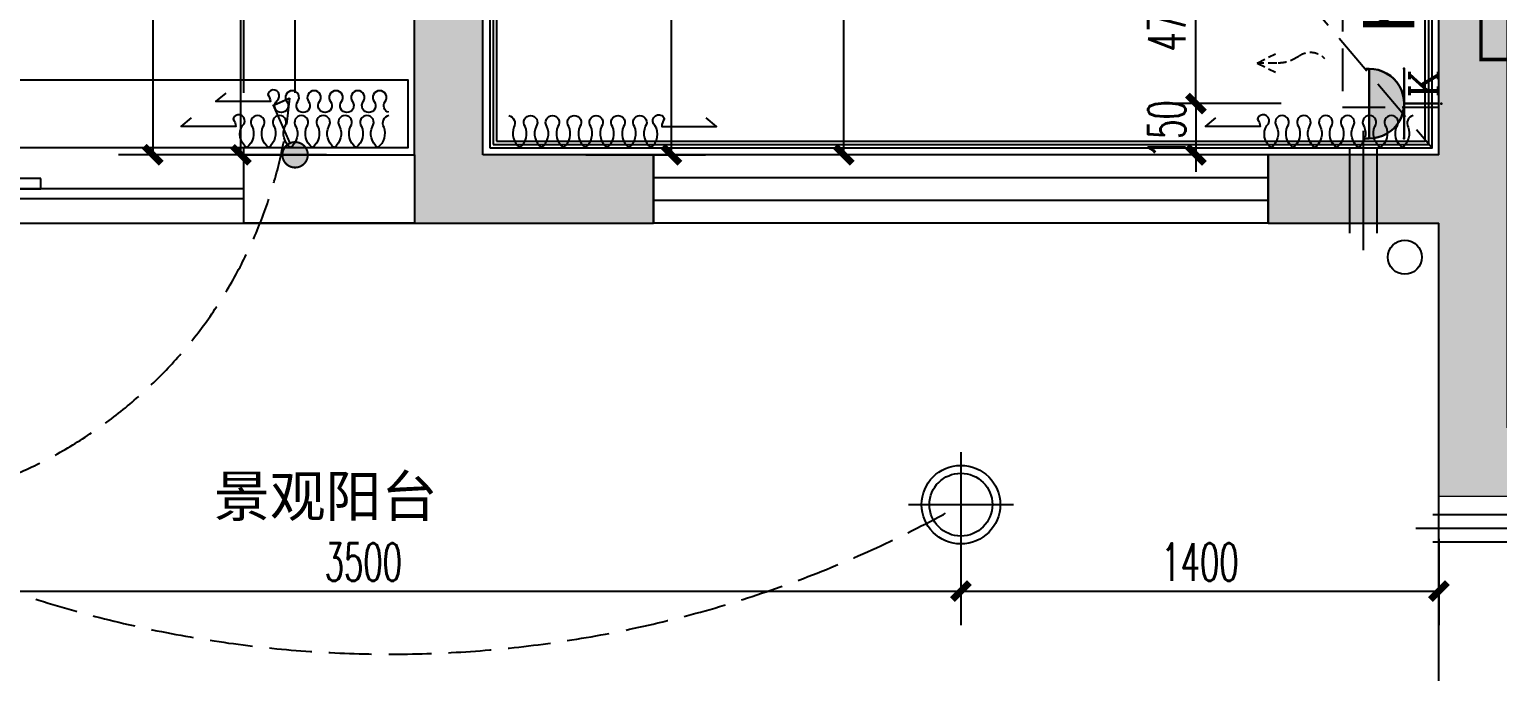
# Model space of a CAD drawing. Extents: x 184967 to 628822, y -100826 to 121332.
# Drawn here: x 398377 to 402677, y 34459 to 36341 of the extents above; entities that cross this region are included whole.
import ezdxf
from ezdxf.enums import TextEntityAlignment as Align

# ---------------------------------------------------------------- set-up
doc = ezdxf.new("R2010")
doc.units = 0
doc.header["$MEASUREMENT"] = 0
for name, pattern in [('__DASH', [0.35, 0.25, -0.1]), ('DASH', [0.35, 0.25, -0.1]), ('HIDDEN', [0.375, 0.25, -0.125])]:
    doc.linetypes.add(name, pattern=pattern)
for name, color, linetype, lineweight in [('4#6#-col-2F~31F$0$COLU', 7, 'Continuous', 0), ('4#6#-col-2F~31F$0$COLU_HATCH', 251, 'Continuous', 0), ('E-插座', 60, 'Continuous', 30)]:
    doc.layers.add(name, color=color, linetype=linetype, lineweight=lineweight)
for name, color, linetype in [('E-空调', 51, 'Continuous'), ('E02-灯具开关连线', 6, 'Continuous'), ('KT', 8, 'DASH'), ('P11-平面门扇', 47, 'Continuous'), ('P13-文字说明', 52, 'Continuous'), ('T-灯具尺寸', 55, 'Continuous'), ('T01-窗帘', 250, 'Continuous'), ('T03-天花造型', 30, 'Continuous'), ('T05-天花灯具', 51, 'Continuous'), ('VPIPE-凝结', 150, 'TG_N'), ('WALL', 145, 'Continuous'), ('WINDOW', 141, 'Continuous'), ('栏杆', 4, 'Continuous')]:
    doc.layers.add(name, color=color, linetype=linetype)
doc.styles.add('_TCH_LABEL', font='COMPLEX', dxfattribs={"bigfont": 'GBCBIG'})
doc.styles.add('TG_LINETYPE', font='GBXWXT', dxfattribs={"width": 0.7, "height": 3, "bigfont": 'GBCBIG'})
doc.styles.add('尺寸标注', font='txt.shx', dxfattribs={"width": 0.6, "height": 110})
doc.styles.add('文字标注', font='')
doc.styles.get('文字标注').set_extended_font_data('SimSun')
doc.linetypes.add('TG_N', pattern='A,3,-0.34,["N",TG_LINETYPE,S=0.1,R=0,X=-0.23,Y=-0.08],0', length=3.34)
doc.dimstyles.new('1-50', dxfattribs={"dimscale": 50, "dimtxt": 110, "dimasz": 1, "dimexe": 2, "dimexo": 2, "dimgap": 0.6, "dimtad": 1, "dimdec": 0, "dimrnd": 5, "dimtxsty": '尺寸标注', "dimblk": 'ARCHTICK', "dimcen": 2.5, "dimclrd": 251, "dimclre": 251, "dimclrt": 50, "dimadec": 0, "dimazin": 0, "dimtfac": 1, "dimtdec": 0, "dimtix": 1, "dimtmove": 2, "dimatfit": 3, "dimldrblk": 'DOT', "dimfxl": 0, "dimarcsym": 0})

# ---------------------------------------------------------------- blocks, each defined once
blk = doc.blocks.new('_ArchTick')
at = {"color": 0, "linetype": 'ByBlock', "const_width": 0.4}
blk.add_lwpolyline([(-0.5, -0.5), (0.5, 0.5)], dxfattribs=at)
blk = doc.blocks.new('*D934')
at = {"layer": 'Defpoints', "color": 0, "transparency": 16777216}
for p in [(399699, 37698.7), (399705.5, 35973.7), (400257.3, 35973.7)]:
    blk.add_point(p, dxfattribs=at)
at = {"layer": 'E-插座', "color": 251, "lineweight": -2, "transparency": 16777216}
for p, q in [((400007.3, 37698.7), (400357.3, 37698.7)), ((400257.3, 37698.7), (400257.3, 35973.7)), ((400007.3, 35973.7), (400357.3, 35973.7))]:
    blk.add_line(p, q, dxfattribs=at)
at = {"layer": 'E-插座', "color": 251, "lineweight": -2, "transparency": 16777216, "xscale": 50, "yscale": 50, "zscale": 50}
for p, rotation in [((400257.3, 37698.7), 90), ((400257.3, 35973.7), 270)]:
    blk.add_blockref('_ArchTick', p, dxfattribs=dict(at, rotation=rotation))
at = {"layer": 'E-插座', "color": 50, "transparency": 16777216, "insert": (400172.3, 36836.2), "char_height": 110, "attachment_point": 5, "rotation": 90, "style": '尺寸标注'}
blk.add_mtext('1725', dxfattribs=at)
blk = doc.blocks.new('_Dot')
at = {"color": 0, "linetype": 'ByBlock', "lineweight": -2}
blk.add_line((-0.5, 0), (-1, 0), dxfattribs=at)
at = {"color": 0, "linetype": 'ByBlock', "const_width": 0.5}
blk.add_lwpolyline([(-0.25, 0, 1), (0.25, 0, 1)], format="xyb", close=True, dxfattribs=at)
blk = doc.blocks.new('*U913')
h = blk.add_hatch(color=256)
edge = h.paths.add_edge_path()
edge.add_ellipse((117.7, 211), major_axis=(72.3, 72.3), ratio=1, start_angle=135, end_angle=224.9997)
edge.add_line((117.7, 108.8), (117.7, 108.8))
edge.add_ellipse((117.7, 211), major_axis=(72.3, 72.3), ratio=1, start_angle=225.0003, end_angle=315)
edge.add_line((219.9, 211), (15.5, 211))
for p, q in [((15.5, 221.2), (15.5, 211)), ((219.9, 221.2), (219.9, 211)), ((219.9, 211), (15.5, 211)), ((15.5, 108.8), (219.9, 108.8)), ((117.7, 108.8), (117.7, 6.5))]:
    blk.add_line(p, q)
at = {"extrusion": (0, 0, -1)}
blk.add_ellipse((117.7, 211), major_axis=(72.3, 72.3), ratio=1, start_param=0.785398, end_param=3.926991, dxfattribs=at)
for p in [(15.5, 108.8), (219.9, 108.8), (117.7, 0)]:
    blk.add_point(p)
at = {"style": '_TCH_LABEL', "text_generation_flag": 4}
blk.add_text('P', height=0.00409, dxfattribs=at).set_placement((117.7, 0))
at = {"style": '_TCH_LABEL'}
blk.add_attdef('B', text='', height=84.1, dxfattribs=at).set_placement((174.6, 51.2), align=Align.MIDDLE)
blk = doc.blocks.new('*D936')
at = {"layer": 'Defpoints', "color": 0, "transparency": 16777216}
for p in [(402505.5, 36123.7), (401793.4, 35973.7), (402505.5, 35973.7)]:
    blk.add_point(p, dxfattribs=at)
at = {"layer": 'E-插座', "color": 251, "lineweight": -2, "transparency": 16777216}
for p, q in [((401793.4, 36123.7), (401793.4, 36173.7)), ((402043.4, 36123.7), (401693.4, 36123.7)), ((401793.4, 36123.7), (401793.4, 35973.7)), ((402043.4, 35973.7), (401693.4, 35973.7)), ((401793.4, 35973.7), (401793.4, 35923.7))]:
    blk.add_line(p, q, dxfattribs=at)
at = {"layer": 'E-插座', "color": 251, "lineweight": -2, "transparency": 16777216, "xscale": 50, "yscale": 50, "zscale": 50}
for p, rotation in [((401793.4, 36123.7), 270), ((401793.4, 35973.7), 90)]:
    blk.add_blockref('_ArchTick', p, dxfattribs=dict(at, rotation=rotation))
at = {"layer": 'E-插座', "color": 50, "transparency": 16777216, "insert": (401708.4, 36048.7), "char_height": 110, "attachment_point": 5, "rotation": 90, "style": '尺寸标注'}
blk.add_mtext('150', dxfattribs=at)
blk = doc.blocks.new('*D937')
at = {"layer": 'Defpoints', "color": 0, "transparency": 16777216}
for p in [(401793.4, 36598.7), (402505.5, 36598.7), (402505.5, 36123.7)]:
    blk.add_point(p, dxfattribs=at)
at = {"layer": 'E-插座', "color": 251, "lineweight": -2, "transparency": 16777216}
for p, q in [((402043.4, 36598.7), (401693.4, 36598.7)), ((401793.4, 36123.7), (401793.4, 36598.7)), ((402043.4, 36123.7), (401693.4, 36123.7))]:
    blk.add_line(p, q, dxfattribs=at)
at = {"layer": 'E-插座', "color": 251, "lineweight": -2, "transparency": 16777216, "xscale": 50, "yscale": 50, "zscale": 50}
for p, rotation in [((401793.4, 36598.7), 90), ((401793.4, 36123.7), 270)]:
    blk.add_blockref('_ArchTick', p, dxfattribs=dict(at, rotation=rotation))
at = {"layer": 'E-插座', "color": 50, "transparency": 16777216, "insert": (401708.4, 36361.2), "char_height": 110, "attachment_point": 5, "rotation": 90, "style": '尺寸标注'}
blk.add_mtext('475', dxfattribs=at)
blk = doc.blocks.new('*D946')
at = {"layer": 'Defpoints', "color": 0, "transparency": 16777216}
for p in [(399154.8, 38129.6), (398738.5, 35973.7), (399505.5, 35973.7)]:
    blk.add_point(p, dxfattribs=at)
at = {"layer": 'E-插座', "color": 251, "lineweight": -2, "transparency": 16777216}
for p, q in [((398988.5, 38129.6), (398638.5, 38129.6)), ((398738.5, 38129.6), (398738.5, 35973.7)), ((398988.5, 35973.7), (398638.5, 35973.7))]:
    blk.add_line(p, q, dxfattribs=at)
at = {"layer": 'E-插座', "color": 251, "lineweight": -2, "transparency": 16777216, "xscale": 50, "yscale": 50, "zscale": 50}
for p, rotation in [((398738.5, 38129.6), 90), ((398738.5, 35973.7), 270)]:
    blk.add_blockref('_ArchTick', p, dxfattribs=dict(at, rotation=rotation))
at = {"layer": 'E-插座', "color": 50, "transparency": 16777216, "insert": (398653.5, 37051.7), "char_height": 110, "attachment_point": 5, "rotation": 90, "style": '尺寸标注'}
blk.add_mtext('2155', dxfattribs=at)
blk = doc.blocks.new('xidingdeng')
for p, q in [((0, 3.333), (0, -3.333)), ((-3.333, 0), (3.333, 0))]:
    blk.add_line(p, q)
blk.add_circle((0, 0), 2.5)
at = {"color": 8}
blk.add_circle((0, 0), 2, dxfattribs=at)
blk = doc.blocks.new('*D1004')
at = {"layer": 'Defpoints', "color": 0, "linetype": 'ByBlock', "transparency": 16777216}
for p in [(401105.5, 37623.7), (400762, 35973.7), (401105.5, 35973.7)]:
    blk.add_point(p, dxfattribs=at)
at = {"layer": 'T-灯具尺寸', "color": 251, "lineweight": -2, "transparency": 16777216}
for p, q in [((401005.5, 37623.7), (400662, 37623.7)), ((400762, 37623.7), (400762, 35973.7)), ((401005.5, 35973.7), (400662, 35973.7))]:
    blk.add_line(p, q, dxfattribs=at)
at = {"layer": 'T-灯具尺寸', "color": 251, "linetype": 'ByBlock', "lineweight": -2, "transparency": 16777216, "xscale": 50, "yscale": 50, "zscale": 50}
for p, rotation in [((400762, 37623.7), 90), ((400762, 35973.7), 270)]:
    blk.add_blockref('_ArchTick', p, dxfattribs=dict(at, rotation=rotation))
at = {"layer": 'T-灯具尺寸', "color": 50, "linetype": 'ByBlock', "transparency": 16777216, "insert": (400677, 36798.7), "char_height": 110, "attachment_point": 5, "rotation": 90, "style": '尺寸标注'}
blk.add_mtext('1650', dxfattribs=at)
blk = doc.blocks.new('*D1009')
at = {"layer": 'Defpoints', "color": 0, "linetype": 'ByBlock', "transparency": 16777216}
for p in [(397605.5, 34948.7), (401105.5, 34948.7), (401105.5, 34695.5)]:
    blk.add_point(p, dxfattribs=at)
at = {"layer": 'T-灯具尺寸', "color": 251, "lineweight": -2, "transparency": 16777216}
for p, q in [((397605.5, 34848.7), (397605.5, 34595.5)), ((401105.5, 34848.7), (401105.5, 34595.5)), ((397605.5, 34695.5), (401105.5, 34695.5))]:
    blk.add_line(p, q, dxfattribs=at)
at = {"layer": 'T-灯具尺寸', "color": 251, "linetype": 'ByBlock', "lineweight": -2, "transparency": 16777216, "xscale": 50, "yscale": 50, "zscale": 50, "rotation": 180}
blk.add_blockref('_ArchTick', (397605.5, 34695.5), dxfattribs=at)
at = {"layer": 'T-灯具尺寸', "color": 251, "linetype": 'ByBlock', "lineweight": -2, "transparency": 16777216, "xscale": 50, "yscale": 50, "zscale": 50}
blk.add_blockref('_ArchTick', (401105.5, 34695.5), dxfattribs=at)
at = {"layer": 'T-灯具尺寸', "color": 50, "linetype": 'ByBlock', "transparency": 16777216, "insert": (399355.5, 34780.5), "char_height": 110, "attachment_point": 5, "style": '尺寸标注'}
blk.add_mtext('3500', dxfattribs=at)
blk = doc.blocks.new('*D1010')
at = {"layer": 'Defpoints', "color": 0, "linetype": 'ByBlock', "transparency": 16777216}
for p in [(401105.5, 34948.7), (402505.5, 34948.7), (402505.5, 34695.5)]:
    blk.add_point(p, dxfattribs=at)
at = {"layer": 'T-灯具尺寸', "color": 251, "lineweight": -2, "transparency": 16777216}
for p, q in [((401105.5, 34848.7), (401105.5, 34595.5)), ((402505.5, 34848.7), (402505.5, 34595.5)), ((401105.5, 34695.5), (402505.5, 34695.5))]:
    blk.add_line(p, q, dxfattribs=at)
at = {"layer": 'T-灯具尺寸', "color": 251, "linetype": 'ByBlock', "lineweight": -2, "transparency": 16777216, "xscale": 50, "yscale": 50, "zscale": 50, "rotation": 180}
blk.add_blockref('_ArchTick', (401105.5, 34695.5), dxfattribs=at)
at = {"layer": 'T-灯具尺寸', "color": 251, "linetype": 'ByBlock', "lineweight": -2, "transparency": 16777216, "xscale": 50, "yscale": 50, "zscale": 50}
blk.add_blockref('_ArchTick', (402505.5, 34695.5), dxfattribs=at)
at = {"layer": 'T-灯具尺寸', "color": 50, "linetype": 'ByBlock', "transparency": 16777216, "insert": (401805.5, 34780.5), "char_height": 110, "attachment_point": 5, "style": '尺寸标注'}
blk.add_mtext('1400', dxfattribs=at)
blk = doc.blocks.new('*D1011')
at = {"layer": 'Defpoints', "color": 0, "linetype": 'ByBlock', "transparency": 16777216}
for p in [(398997, 37423.7), (399335.2, 37423.7), (399505.5, 35973.7)]:
    blk.add_point(p, dxfattribs=at)
at = {"layer": 'T-灯具尺寸', "color": 251, "lineweight": -2, "transparency": 16777216}
for p, q in [((399235.2, 37423.7), (398897, 37423.7)), ((398997, 35973.7), (398997, 37423.7)), ((399247, 35973.7), (398897, 35973.7))]:
    blk.add_line(p, q, dxfattribs=at)
at = {"layer": 'T-灯具尺寸', "color": 251, "linetype": 'ByBlock', "lineweight": -2, "transparency": 16777216, "xscale": 50, "yscale": 50, "zscale": 50}
for p, rotation in [((398997, 37423.7), 90), ((398997, 35973.7), 270)]:
    blk.add_blockref('_ArchTick', p, dxfattribs=dict(at, rotation=rotation))
at = {"layer": 'T-灯具尺寸', "color": 50, "linetype": 'ByBlock', "transparency": 16777216, "insert": (398912, 36698.7), "char_height": 110, "attachment_point": 5, "rotation": 90, "style": '尺寸标注'}
blk.add_mtext('1450', dxfattribs=at)
blk = doc.blocks.new('*U60')
h = blk.add_hatch(color=256)
edge = h.paths.add_edge_path()
edge.add_arc((0, 0), 62.1, -127.21989, -82.21989)
edge.add_arc((0, 0), 62.1, -82.21989, -37.21989)
edge.add_arc((0, 0), 62.1, -37.21989, 7.78011)
edge.add_arc((0, 0), 62.1, 7.78011, 52.78011)
edge.add_arc((0, 0), 62.1, 52.78011, 97.78011)
edge.add_arc((0, 0), 62.1, -262.21989, -217.21989)
edge.add_arc((0, 0), 62.1, -217.21989, -172.21989)
edge.add_arc((0, 0), 62.1, -172.21989, -127.21989)
at = {"const_width": 9.94}
blk.add_lwpolyline([(-8.4, 61.5), (-35.7, 261), (-122.7, 249.2)], dxfattribs=at)
blk.add_lwpolyline([(-37.6, -49.5, 0.198912), (8.4, -61.5, 0.198912), (49.5, -37.6, 0.198912), (61.5, 8.4, 0.198912), (37.6, 49.5, 0.198912), (-8.4, 61.5, 0.198912), (-49.5, 37.6, 0.198912), (-61.5, -8.4, 0.198912)], format="xyb", close=True, dxfattribs=at)
blk = doc.blocks.new('*D1035')
at = {"layer": 'Defpoints', "color": 0, "linetype": 'ByBlock', "transparency": 16777216}
for p in [(399005.5, 36405), (399005.5, 35973.7), (399155.5, 35973.7)]:
    blk.add_point(p, dxfattribs=at)
at = {"layer": 'E02-灯具开关连线', "color": 251, "lineweight": -2, "transparency": 16777216}
for p, q in [((399005.5, 36155), (399005.5, 36505)), ((399155.5, 36155), (399155.5, 36505)), ((399005.5, 36405), (398955.5, 36405)), ((399155.5, 36405), (399005.5, 36405)), ((399155.5, 36405), (399205.5, 36405))]:
    blk.add_line(p, q, dxfattribs=at)
at = {"layer": 'E02-灯具开关连线', "color": 251, "linetype": 'ByBlock', "lineweight": -2, "transparency": 16777216, "xscale": 50, "yscale": 50, "zscale": 50}
blk.add_blockref('_ArchTick', (399005.5, 36405), dxfattribs=at)
at = {"layer": 'E02-灯具开关连线', "color": 251, "linetype": 'ByBlock', "lineweight": -2, "transparency": 16777216, "xscale": 50, "yscale": 50, "zscale": 50, "rotation": 180}
blk.add_blockref('_ArchTick', (399155.5, 36405), dxfattribs=at)
at = {"layer": 'E02-灯具开关连线', "color": 50, "linetype": 'ByBlock', "transparency": 16777216, "insert": (399080.5, 36490), "char_height": 110, "attachment_point": 5, "style": '尺寸标注'}
blk.add_mtext('150', dxfattribs=at)
blk = doc.blocks.new('A$C66E365A4')
at = {"layer": '栏杆'}
for p, q in [((0, 0), (0, -350)), ((-40, -50), (-40, -300)), ((40, -50), (40, -300))]:
    blk.add_line(p, q, dxfattribs=at)
blk = doc.blocks.new('$WINLIB2D$00000001')
at = {"color": 0}
for points in [[(-0.5, 0.5), (-0.5, -0.5)], [(-0.5, 0.5), (0.5, 0.5)], [(0.5, -0.5), (0.5, 0.5)], [(0.5, 0.1667), (-0.5, 0.1667)], [(0.5, -0.1667), (-0.5, -0.1667)], [(-0.5, -0.5), (0.5, -0.5)]]:
    blk.add_lwpolyline(points, dxfattribs=at)
blk = doc.blocks.new('$DorLib2D$00000138')
at = {"color": 0, "linetype": 'Continuous'}
for p, q in [((-0.2875, 0), (-0.2875, 0.1538)), ((-0.2875, 0.1538), (0, 0.1538)), ((0, 0.1538), (0, 0)), ((0.2875, 0.1538), (0, 0.1538)), ((0.2875, 0), (0.2875, 0.1538)), ((-0.5, -0.1399), (-0.5, 0)), ((-0.5, 0), (-0.2187, 0)), ((0, 0), (-0.2875, 0)), ((-0.2187, 0), (-0.2187, -0.1399)), ((0, 0), (0.2875, 0)), ((0.2187, 0), (0.2187, -0.1399)), ((0.5, 0), (0.2187, 0)), ((0.5, 0), (0.5, -0.1946)), ((0.5, -0.1399), (0.5, 0)), ((-0.2187, -0.1399), (-0.5, -0.1399)), ((0.2187, -0.1399), (0.5, -0.1399)), ((-0.1857, -0.186), (-0.037, -0.186)), ((-0.037, -0.186), (-0.1019, -0.2583)), ((-0.1019, -0.2583), (-0.1019, -0.186)), ((0.1857, -0.186), (0.037, -0.186)), ((0.037, -0.186), (0.1019, -0.2583)), ((0.1019, -0.2583), (0.1019, -0.186))]:
    blk.add_line(p, q, dxfattribs=at)
blk = doc.blocks.new('A$C0EE42455')
at = {"color": 251, "linetype": 'HIDDEN', "ltscale": 100}
for p, q in [((147.3, 652.1), (120.1, 598.3)), ((147.3, 652.1), (174.4, 598.3)), ((147.3, 594.7), (147.3, 652.1)), ((347.6, 652.1), (320.4, 598.3)), ((347.6, 594.7), (347.6, 652.1)), ((347.6, 652.1), (374.8, 598.3)), ((542.5, 652.1), (515.3, 598.3)), ((542.5, 594.7), (542.5, 652.1)), ((542.5, 652.1), (569.7, 598.3)), ((742.8, 652.1), (715.6, 598.3)), ((742.8, 594.7), (742.8, 652.1)), ((742.8, 652.1), (769.9, 598.3))]:
    blk.add_line(p, q, dxfattribs=at)
at = {"linetype": 'DASH', "ltscale": 500}
blk.add_lwpolyline([(0, 402.5), (872, 402.5), (872, 119.5), (0, 119.5)], close=True, dxfattribs=at)
at = {"color": 251, "linetype": 'HIDDEN', "ltscale": 100}
for centre, radius, start, end in [((48.1, 590.1), 99.3, 324.4056, 2.6653), ((248.4, 590.1), 99.3, 324.4056, 2.6653), ((443.3, 590.1), 99.3, 324.4056, 2.6653), ((643.6, 590.1), 99.3, 324.4056, 2.6653), ((172.5, 496), 56.8, 140.2307, 227.1069), ((372.8, 496), 56.8, 140.2307, 227.1069), ((567.7, 496), 56.8, 140.2307, 227.1069), ((768, 496), 56.8, 140.2307, 227.1069)]:
    blk.add_arc(centre, radius, start, end, dxfattribs=at)
at = {"color": 251, "ltscale": 200, "insert": (652.3, 192.1), "char_height": 150, "attachment_point": 1, "rotation": 180, "style": '文字标注'}
blk.add_mtext('K  T', dxfattribs=at)

msp = doc.modelspace()

# ---------------------------------------------------------------- hatches: boundary and pattern name
at = {"layer": '4#6#-col-2F~31F$0$COLU_HATCH'}
for points in [[(400205.5, 35973.7), (400205.5, 35773.7), (399505.5, 35773.7), (399505.5, 39273.7), (399705.5, 39273.7), (399705.5, 35973.7)], [(402905.5, 34973.7), (402905.5, 35173.7), (402705.5, 35173.7), (402705.5, 35173.7), (402705.5, 39073.7), (402705.5, 39073.7), (402705.5, 39273.7), (402505.5, 39273.7), (402505.5, 39073.7), (402505.5, 39073.7), (402505.5, 35973.7), (402005.5, 35973.7), (402005.5, 35773.7), (402505.5, 35773.7), (402505.5, 34973.7)]]:
    msp.add_hatch(color=252, dxfattribs=at).paths.add_polyline_path(points)

# ---------------------------------------------------------------- linework, layer by layer
at = {"layer": '4#6#-col-2F~31F$0$COLU', "color": 6}
msp.add_lwpolyline([(400205.5, 35973.7), (400205.5, 35773.7), (399505.5, 35773.7), (399505.5, 39273.7), (399705.5, 39273.7), (399705.5, 35973.7)], close=True, dxfattribs=at)
msp.add_lwpolyline([(402705.5, 35173.7), (402705.5, 35273.7), (402705.5, 35273.7), (402705.5, 39073.7), (402705.5, 39073.7), (402705.5, 39273.7), (402505.5, 39273.7), (402505.5, 39073.7), (402505.5, 39073.7), (402505.5, 35973.7), (402005.5, 35973.7), (402005.5, 35773.7), (402505.5, 35773.7), (402505.5, 34973.7), (402705.5, 34973.7), (402905.5, 34973.7), (402905.5, 35173.7), (402705.5, 35173.7)], dxfattribs=at)
at = {"layer": 'E-插座', "linetype": '__DASH', "ltscale": 250, "const_width": 10}
msp.add_lwpolyline([(402997.5, 37305.5), (402628.5, 37305.5), (402628.5, 36253), (402997.5, 36253)], close=True, dxfattribs=at)
at = {"layer": 'E02-灯具开关连线', "color": 6, "linetype": 'DASH', "ltscale": 500}
for centre, radius, start, end in [((397816.4, 36261.2), 1329.3, 260.8744, 354.7523), ((399432.7, 37923.6), 3413, 237.6326, 299.3507)]:
    msp.add_arc(centre, radius, start, end, dxfattribs=at)
at = {"layer": 'P11-平面门扇'}
msp.add_line((396205.5, 35773.7), (399505.5, 35773.7), dxfattribs=at)
at = {"layer": 'T-灯具尺寸', "color": 8, "linetype": 'DASH', "ltscale": 500}
msp.add_line((399725.5, 39253.7), (402485.5, 35993.7), dxfattribs=at)
at = {"layer": 'T01-窗帘', "flags": 128}
for points in [[(399429.9, 36098.2, -0.529081), (399419.2, 36129.5, 0.618034), (399403.2, 36161.5, 0.618034), (399387.2, 36129.5, -0.618034), (399371.2, 36097.5, -0.618034), (399355.2, 36129.5, 0.618034), (399339.2, 36161.5, 0.618034), (399323.2, 36129.5, -0.618034), (399307.2, 36097.5, -0.618034), (399291.2, 36129.5, 0.618034), (399275.2, 36161.5, 0.618034), (399259.2, 36129.5, -0.618034), (399243.2, 36097.5, -0.618034), (399227.2, 36129.5, 0.618034), (399211.2, 36161.5, 0.618034), (399195.2, 36129.5, -0.618034), (399179.2, 36097.5, -0.618034), (399163.2, 36129.5, 0.618034), (399147.2, 36161.5, 0.618034), (399131.2, 36129.5, -0.618034), (399115.2, 36097.5, -0.708105), (399102.8, 36132.4, 0.922028), (399083.2, 36161.5, 0.239217), (399075.7, 36150.3, -0.140243), (399083.2, 36129.5), (398923.2, 36129.5), (398953.2, 36154.5)], [(399429.9, 36088.9, 0.508725), (399415, 36054.8, -0.321005), (399397.9, 35994.9, -0.345323), (399381.9, 36056.9, 0.618034), (399365.9, 36088.9, 0.618034), (399349.9, 36056.9, -0.345323), (399333.9, 35994.9, -0.345323), (399317.9, 36056.9, 0.618034), (399301.9, 36088.9, 0.618034), (399285.9, 36056.9, -0.345323), (399269.9, 35994.9, -0.345323), (399253.9, 36056.9, 0.618034), (399237.9, 36088.9, 0.618034), (399221.9, 36056.9, -0.345323), (399205.9, 35994.9, -0.345323), (399189.9, 36056.9, 0.618034), (399173.9, 36088.9, 0.618034), (399157.9, 36056.9, -0.345323), (399141.9, 35994.9, -0.345323), (399125.9, 36056.9, 0.618034), (399109.9, 36088.9, 0.618034), (399093.9, 36056.9, -0.345323), (399077.9, 35994.9, -0.345323), (399061.9, 36056.9, 0.618034), (399045.9, 36088.9, 0.618034), (399029.9, 36056.9, -0.345323), (399013.9, 35994.9, -0.39698), (399001.6, 36059.8, 0.922028), (398981.9, 36088.9, 0.239217), (398974.4, 36077.7, -0.140243), (398981.9, 36056.9), (398821.9, 36056.9), (398851.9, 36081.9)], [(399781.2, 36088.9, -0.508725), (399796.1, 36054.8, 0.321005), (399813.2, 35994.9, 0.345323), (399829.2, 36056.9, -0.618034), (399845.2, 36088.9, -0.618034), (399861.2, 36056.9, 0.345323), (399877.2, 35994.9, 0.345323), (399893.2, 36056.9, -0.618034), (399909.2, 36088.9, -0.618034), (399925.2, 36056.9, 0.345323), (399941.2, 35994.9, 0.345323), (399957.2, 36056.9, -0.618034), (399973.2, 36088.9, -0.618034), (399989.2, 36056.9, 0.345323), (400005.2, 35994.9, 0.345323), (400021.2, 36056.9, -0.618034), (400037.2, 36088.9, -0.618034), (400053.2, 36056.9, 0.345323), (400069.2, 35994.9, 0.345323), (400085.2, 36056.9, -0.618034), (400101.2, 36088.9, -0.618034), (400117.2, 36056.9, 0.345323), (400133.2, 35994.9, 0.345323), (400149.2, 36056.9, -0.618034), (400165.2, 36088.9, -0.618034), (400181.2, 36056.9, 0.345323), (400197.2, 35994.9, 0.39698), (400209.5, 36059.8, -0.922028), (400229.2, 36088.9, -0.239217), (400236.7, 36077.7, 0.140243), (400229.2, 36056.9), (400389.2, 36056.9), (400359.2, 36081.9)], [(402429.9, 36088.9, 0.508725), (402415, 36054.8, -0.321005), (402397.9, 35994.9, -0.345323), (402381.9, 36056.9, 0.618034), (402365.9, 36088.9, 0.618034), (402349.9, 36056.9, -0.345323), (402333.9, 35994.9, -0.345323), (402317.9, 36056.9, 0.618034), (402301.9, 36088.9, 0.618034), (402285.9, 36056.9, -0.345323), (402269.9, 35994.9, -0.345323), (402253.9, 36056.9, 0.618034), (402237.9, 36088.9, 0.618034), (402221.9, 36056.9, -0.345323), (402205.9, 35994.9, -0.345323), (402189.9, 36056.9, 0.618034), (402173.9, 36088.9, 0.618034), (402157.9, 36056.9, -0.345323), (402141.9, 35994.9, -0.345323), (402125.9, 36056.9, 0.618034), (402109.9, 36088.9, 0.618034), (402093.9, 36056.9, -0.345323), (402077.9, 35994.9, -0.345323), (402061.9, 36056.9, 0.618034), (402045.9, 36088.9, 0.618034), (402029.9, 36056.9, -0.345323), (402013.9, 35994.9, -0.39698), (402001.6, 36059.8, 0.922028), (401981.9, 36088.9, 0.239217), (401974.4, 36077.7, -0.140243), (401981.9, 36056.9), (401821.9, 36056.9), (401851.9, 36081.9)]]:
    msp.add_lwpolyline(points, format="xyb", dxfattribs=at)
at = {"layer": 'T03-天花造型', "color": 55, "linetype": 'ByBlock'}
for points in [[(399725.5, 35993.7), (402485.5, 35993.7), (402485.5, 39853.7), (399725.5, 39853.7)], [(399745.5, 36013.7), (402465.5, 36013.7), (402465.5, 39833.7), (399745.5, 39833.7)], [(395525.5, 36193.7), (399485.5, 36193.7), (399485.5, 35993.7), (395525.5, 35993.7)], [(396205.5, 35773.7), (399005.5, 35773.7), (399005.5, 35993.7), (396205.5, 35993.7)]]:
    msp.add_lwpolyline(points, close=True, dxfattribs=at)
at = {"layer": 'T03-天花造型', "color": 8, "linetype": 'ByBlock'}
msp.add_lwpolyline([(399735.5, 36003.7), (402475.5, 36003.7), (402475.5, 39843.7), (399735.5, 39843.7)], close=True, dxfattribs=at)
at = {"layer": 'VPIPE-凝结', "linetype": 'Continuous'}
msp.add_circle((402405.5, 35673.7), 50, dxfattribs=at)
at = {"layer": 'WALL'}
for p, q in [((399505.5, 35973.7), (399505.5, 39973.7)), ((399705.5, 35973.7), (399705.5, 39873.7)), ((402505.5, 35973.7), (402505.5, 39873.7)), ((399505.5, 35973.7), (399505.5, 35773.7)), ((400205.5, 35973.7), (399705.5, 35973.7)), ((400205.5, 35773.7), (400205.5, 35973.7)), ((402505.5, 35973.7), (402005.5, 35973.7)), ((402005.5, 35973.7), (402005.5, 35773.7)), ((399505.5, 35773.7), (399605.5, 35773.7)), ((399605.5, 35773.7), (400205.5, 35773.7)), ((402005.5, 35773.7), (402505.5, 35773.7)), ((402505.5, 34373.7), (402505.5, 35773.7))]:
    msp.add_line(p, q, dxfattribs=at)
msp.add_lwpolyline([(399505.5, 35773.7), (399005.5, 35773.7), (399005.5, 35973.7), (399505.5, 35973.7)], dxfattribs=at)

# ---------------------------------------------------------------- block references
at = {"layer": 'E-插座', "rotation": 89.99999999999999}
msp.add_blockref('*U913', (402512.1, 36006), dxfattribs=at).add_auto_attribs({'B': 'K'})
at = {"layer": 'E-空调', "xscale": -1, "rotation": 90}
msp.add_blockref('A$C0EE42455', (402625, 36985.4), dxfattribs=at)
at = {"layer": 'E02-灯具开关连线', "color": 6, "xscale": -0.5999999999999953, "yscale": 0.5999999999999953, "zscale": 0.5999999999999953, "rotation": 31.52428874191011}
msp.add_blockref('*U60', (399155.5, 35973.7), dxfattribs=at)
at = {"layer": 'KT', "color": 2, "extrusion": (0, 0, -1), "zscale": -1}
for p, rotation in [((-402284.8, 35694.1), 180), ((-402787.5, 34878.7), 90)]:
    msp.add_blockref('A$C66E365A4', p, dxfattribs=dict(at, rotation=rotation))
at = {"layer": 'P11-平面门扇', "xscale": -2800, "yscale": 200, "zscale": -2800}
msp.add_blockref('$DorLib2D$00000138', (397605.5, 35873.7), dxfattribs=at)
at = {"layer": 'T05-天花灯具', "xscale": 46.07999946896734, "yscale": 46.07999946896734, "zscale": 46.07999946896734}
msp.add_blockref('xidingdeng', (401105.5, 34948.7), dxfattribs=at)
at = {"layer": 'WINDOW', "xscale": 1800, "yscale": 200, "zscale": -1800, "rotation": 180}
msp.add_blockref('$WINLIB2D$00000001', (401105.5, 35873.7), dxfattribs=at)

# ---------------------------------------------------------------- texts
at = {"layer": 'P13-文字说明', "color": 52, "style": '文字标注'}
msp.add_text('景观阳台', height=120, dxfattribs=at).set_placement((398917.5, 34913.8, 0))

# ---------------------------------------------------------------- dimensions: what is measured, and where the dimension line sits
at = {"layer": 'E-插座'}
for base, p1, p2, picture, middle in [((398738.5, 35973.7), (399154.8, 38129.6), (399505.5, 35973.7), '*D946', (398653.5, 37051.7)), ((400257.3, 35973.7), (399699, 37698.7), (399705.5, 35973.7), '*D934', (400172.3, 36836.2)), ((401793.4, 36598.7), (402505.5, 36123.7), (402505.5, 36598.7), '*D937', (401708.4, 36361.2)), ((401793.4, 35973.7), (402505.5, 36123.7), (402505.5, 35973.7), '*D936', (401708.4, 36048.7))]:
    dim = msp.add_linear_dim(base=base, p1=p1, p2=p2, angle=90, dimstyle='1-50', override={"dimfxl": 5, "dimfxlon": 1}, dxfattribs=at)
    dim.commit()
    dim.dimension.update_dxf_attribs({"geometry": picture, "text_midpoint": middle})
at = {"layer": 'E02-灯具开关连线', "color": 1, "linetype": 'ByBlock'}
dim = msp.add_linear_dim(base=(399005.5, 36405), p1=(399155.5, 35973.7), p2=(399005.5, 35973.7), dimstyle='1-50', override={"dimfxl": 5, "dimfxlon": 1}, dxfattribs=at)
dim.commit()
dim.dimension.update_dxf_attribs({"geometry": '*D1035', "text_midpoint": (399080.5, 36490)})
at = {"layer": 'T-灯具尺寸', "color": 1, "linetype": 'ByBlock'}
for base, p1, p2, picture, middle in [((400762, 35973.7), (401105.5, 37623.7), (401105.5, 35973.7), '*D1004', (400677, 36798.7)), ((398997, 37423.7), (399505.5, 35973.7), (399335.2, 37423.7), '*D1011', (398912, 36698.7))]:
    dim = msp.add_linear_dim(base=base, p1=p1, p2=p2, angle=90, dimstyle='1-50', override={"dimfxl": 5, "dimfxlon": 1}, dxfattribs=at)
    dim.commit()
    dim.dimension.update_dxf_attribs({"geometry": picture, "text_midpoint": middle})
for base, p1, p2, picture, middle in [((401105.5, 34695.5), (397605.5, 34948.7), (401105.5, 34948.7), '*D1009', (399355.5, 34780.5)), ((402505.5, 34695.5), (401105.5, 34948.7), (402505.5, 34948.7), '*D1010', (401805.5, 34780.5))]:
    dim = msp.add_linear_dim(base=base, p1=p1, p2=p2, dimstyle='1-50', override={"dimfxl": 5, "dimfxlon": 1}, dxfattribs=at)
    dim.commit()
    dim.dimension.update_dxf_attribs({"geometry": picture, "text_midpoint": middle})

doc.saveas('drawing.dxf')
